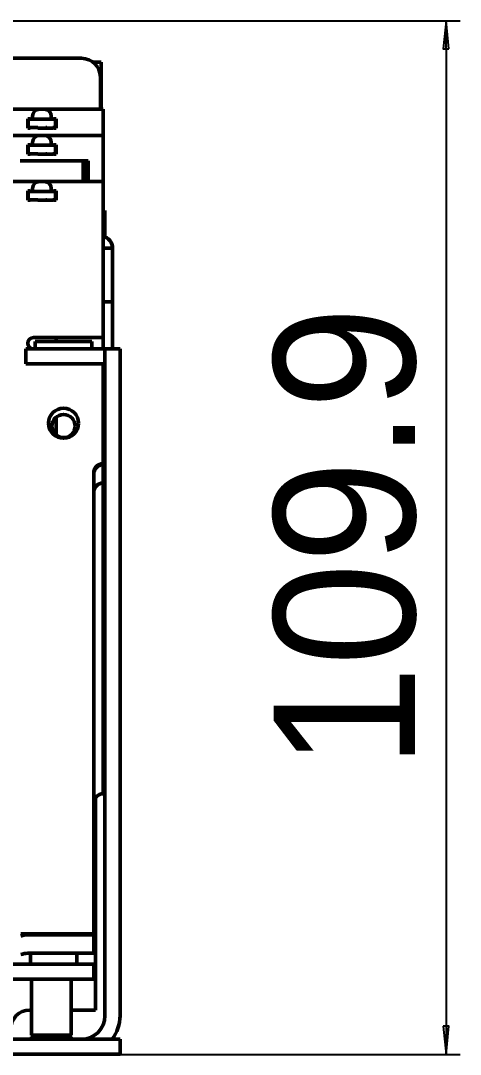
# Model space of a CAD drawing. Header units: millimetres. Extents: x 3137 to 5094, y 789 to 1822.
# Drawn here: x 3845.6 to 3892.3, y 1324.7 to 1434.6 of the extents above; entities that cross this region are included whole.
import ezdxf

# ---------------------------------------------------------------- set-up
doc = ezdxf.new("R2010")
doc.units = ezdxf.units.MM
doc.header["$LTSCALE"] = 1.8
doc.layers.add('외형선(ISO)', color=7, linetype='Continuous', lineweight=50)
doc.layers.add('치수(ISO)', color=7, linetype='Continuous', lineweight=25)
doc.styles.add('레이블 문자 (JIS)', font='')
doc.styles.get('레이블 문자 (JIS)').set_extended_font_data('Gulim')
doc.dimstyles.new('복사 대상기본값 (JIS)', dxfattribs={"dimscale": 1.5, "dimtxt": 3, "dimasz": 2, "dimexe": 1, "dimexo": 0.5, "dimgap": 0.8, "dimtad": 1, "dimdsep": 46, "dimtxsty": '레이블 문자 (JIS)', "dimblk": 'Filled-1', "dimcen": 0.09, "dimdle": 10, "dimclrd": 256, "dimclre": 256, "dimclrt": 256, "dimazin": 2, "dimtfac": 0.666667, "dimtmove": 0, "dimatfit": 3, "dimldrblk": 'OPEN', "dimfxl": 1, "dimtolj": 1, "dimtzin": 0, "dimlwd": -1, "dimlwe": -1, "dimarcsym": 0})

# ---------------------------------------------------------------- blocks, each defined once
blk = doc.blocks.new('Filled-1')
at = {"color": 0}
for p, q in [((0, 0), (-1, 0.1)), ((-1, 0.1), (-1, -0.1)), ((-1, 0), (0, 0)), ((-1, -0.1), (0, 0))]:
    blk.add_line(p, q, dxfattribs=at)
at = {"color": 0, "flags": 128}
blk.add_lwpolyline([(-1, -0.1), (0, 0), (-1, 0.1), (-1, -0.1)], dxfattribs=at)
at = {"color": 0}
blk.add_solid([(-1, -0.1), (0, 0), (-1, 0.1), (-1, -0.1)], dxfattribs=at)
blk = doc.blocks.new('*D730')
at = {"layer": 'Defpoints', "color": 0}
for p in [(3807.19, 1434.58), (3854.19, 1324.68), (3890.82, 1324.68)]:
    blk.add_point(p, dxfattribs=at)
at = {"layer": '치수(ISO)'}
for p, q in [((3807.94, 1434.58), (3892.32, 1434.58)), ((3890.82, 1431.58), (3890.82, 1327.68)), ((3854.94, 1324.68), (3892.32, 1324.68))]:
    blk.add_line(p, q, dxfattribs=at)
at = {"layer": '치수(ISO)', "linetype": 'ByBlock', "xscale": 3, "yscale": 3, "zscale": 3}
for p, rotation in [((3890.82, 1434.58), 90), ((3890.82, 1324.68), 270)]:
    blk.add_blockref('Filled-1', p, dxfattribs=dict(at, rotation=rotation))
at = {"layer": '치수(ISO)', "insert": (3880.11, 1379.63), "char_height": 15, "attachment_point": 5, "rotation": 90, "style": '레이블 문자 (JIS)'}
blk.add_mtext('\\A1;109.9', dxfattribs=at)
blk = doc.blocks.new('_Open')
at = {"color": 0, "linetype": 'ByBlock', "lineweight": -2}
for p, q in [((-1, 0.167), (0, 0)), ((-1, -0.167), (0, 0)), ((0, 0), (-1, 0))]:
    blk.add_line(p, q, dxfattribs=at)

msp = doc.modelspace()

# ---------------------------------------------------------------- linework, layer by layer
at = {"layer": '외형선(ISO)'}
for p, q in [((3852.096, 1430.581), (3839.283, 1430.581)), ((3854.188, 1430.181), (3853.296, 1430.181)), ((3854.188, 1425.161), (3854.188, 1430.181)), ((3854.096, 1428.581), (3854.096, 1425.161)), ((3847.638, 1425.161), (3843.638, 1425.161)), ((3846.888, 1424.111), (3846.888, 1424.411)), ((3847.638, 1425.161), (3848.138, 1425.161)), ((3854.388, 1425.161), (3848.138, 1425.161)), ((3848.888, 1424.411), (3848.888, 1424.111)), ((3854.388, 1422.381), (3854.388, 1425.161)), ((3846.388, 1423.161), (3846.388, 1424.161)), ((3846.388, 1424.161), (3846.638, 1424.161)), ((3846.638, 1424.111), (3846.438, 1424.111)), ((3846.438, 1424.111), (3846.438, 1423.211)), ((3846.438, 1423.211), (3846.638, 1423.211)), ((3846.638, 1424.111), (3846.638, 1424.161)), ((3846.638, 1424.111), (3849.138, 1424.111)), ((3846.638, 1423.161), (3846.638, 1423.211)), ((3847.466, 1423.211), (3846.638, 1423.211)), ((3847.466, 1423.161), (3847.466, 1423.211)), ((3848.411, 1423.211), (3848.31, 1423.211)), ((3848.31, 1423.211), (3848.31, 1423.161)), ((3848.411, 1423.161), (3848.411, 1423.211)), ((3849.138, 1423.211), (3849.038, 1423.211)), ((3849.038, 1423.211), (3849.038, 1423.161)), ((3849.138, 1424.161), (3849.138, 1424.111)), ((3849.138, 1424.161), (3849.388, 1424.161)), ((3849.338, 1424.111), (3849.138, 1424.111)), ((3849.138, 1423.211), (3849.138, 1423.161)), ((3849.138, 1423.211), (3849.338, 1423.211)), ((3849.338, 1423.211), (3849.338, 1424.111)), ((3849.388, 1424.161), (3849.388, 1423.161)), ((3847.638, 1422.381), (3843.638, 1422.381)), ((3846.638, 1423.161), (3846.388, 1423.161)), ((3847.466, 1423.161), (3848.31, 1423.161)), ((3847.638, 1422.381), (3848.138, 1422.381)), ((3854.388, 1422.381), (3848.138, 1422.381)), ((3848.411, 1423.161), (3848.31, 1423.161)), ((3849.038, 1423.161), (3848.411, 1423.161)), ((3849.388, 1423.161), (3849.138, 1423.161)), ((3854.388, 1417.481), (3854.388, 1422.381)), ((3846.388, 1420.381), (3846.388, 1421.381)), ((3846.388, 1421.381), (3846.638, 1421.381)), ((3846.638, 1421.331), (3846.438, 1421.331)), ((3846.438, 1421.331), (3846.438, 1420.431)), ((3846.638, 1421.331), (3846.638, 1421.381)), ((3846.638, 1421.331), (3849.138, 1421.331)), ((3846.888, 1421.331), (3846.888, 1421.631)), ((3848.888, 1421.631), (3848.888, 1421.331)), ((3849.138, 1421.381), (3849.138, 1421.331)), ((3849.138, 1421.381), (3849.388, 1421.381)), ((3849.338, 1421.331), (3849.138, 1421.331)), ((3849.338, 1420.431), (3849.338, 1421.331)), ((3849.388, 1421.381), (3849.388, 1420.381)), ((3846.638, 1420.381), (3846.388, 1420.381)), ((3846.438, 1420.431), (3846.638, 1420.431)), ((3846.638, 1420.381), (3846.638, 1420.431)), ((3847.466, 1420.431), (3846.638, 1420.431)), ((3847.466, 1420.381), (3847.466, 1420.431)), ((3847.466, 1420.381), (3848.31, 1420.381)), ((3848.411, 1420.431), (3848.31, 1420.431)), ((3848.31, 1420.431), (3848.31, 1420.381)), ((3848.411, 1420.381), (3848.31, 1420.381)), ((3848.411, 1420.381), (3848.411, 1420.431)), ((3849.038, 1420.381), (3848.411, 1420.381)), ((3849.138, 1420.431), (3849.038, 1420.431)), ((3849.038, 1420.431), (3849.038, 1420.381)), ((3849.138, 1420.431), (3849.138, 1420.381)), ((3849.138, 1420.431), (3849.338, 1420.431)), ((3849.388, 1420.381), (3849.138, 1420.381)), ((3845.589, 1419.681), (3845.985, 1419.681)), ((3851.891, 1419.681), (3845.985, 1419.681)), ((3851.891, 1419.681), (3852.289, 1419.681)), ((3852.289, 1419.681), (3852.289, 1417.481)), ((3852.289, 1419.681), (3852.317, 1419.681)), ((3852.317, 1419.681), (3852.317, 1417.481)), ((3852.317, 1419.681), (3852.673, 1419.681)), ((3852.673, 1419.681), (3852.789, 1419.681)), ((3852.673, 1419.681), (3852.673, 1417.481)), ((3852.789, 1419.681), (3852.789, 1417.481)), ((3847.638, 1417.481), (3844.138, 1417.481)), ((3846.888, 1416.431), (3846.888, 1416.731)), ((3847.638, 1417.481), (3848.138, 1417.481)), ((3854.388, 1417.481), (3848.138, 1417.481)), ((3848.888, 1416.731), (3848.888, 1416.431)), ((3854.388, 1400.881), (3854.388, 1417.481)), ((3846.388, 1415.481), (3846.388, 1416.481)), ((3846.388, 1416.481), (3846.638, 1416.481)), ((3846.638, 1416.431), (3846.438, 1416.431)), ((3846.438, 1416.431), (3846.438, 1415.531)), ((3846.438, 1415.531), (3846.638, 1415.531)), ((3846.638, 1416.431), (3846.638, 1416.481)), ((3846.638, 1416.431), (3849.138, 1416.431)), ((3846.638, 1415.481), (3846.638, 1415.531)), ((3847.466, 1415.531), (3846.638, 1415.531)), ((3847.466, 1415.481), (3847.466, 1415.531)), ((3848.411, 1415.531), (3848.31, 1415.531)), ((3848.31, 1415.531), (3848.31, 1415.481)), ((3848.411, 1415.481), (3848.411, 1415.531)), ((3849.138, 1415.531), (3849.038, 1415.531)), ((3849.038, 1415.531), (3849.038, 1415.481)), ((3849.138, 1416.481), (3849.138, 1416.431)), ((3849.138, 1416.481), (3849.388, 1416.481)), ((3849.338, 1416.431), (3849.138, 1416.431)), ((3849.138, 1415.531), (3849.138, 1415.481)), ((3849.138, 1415.531), (3849.338, 1415.531)), ((3849.338, 1415.531), (3849.338, 1416.431)), ((3849.388, 1416.481), (3849.388, 1415.481)), ((3846.638, 1415.481), (3846.388, 1415.481)), ((3847.466, 1415.481), (3848.31, 1415.481)), ((3848.411, 1415.481), (3848.31, 1415.481)), ((3849.038, 1415.481), (3848.411, 1415.481)), ((3849.388, 1415.481), (3849.138, 1415.481)), ((3854.588, 1414.381), (3854.388, 1414.381)), ((3854.588, 1411.584), (3854.588, 1414.381)), ((3855.396, 1410.381), (3854.388, 1410.381)), ((3855.396, 1404.681), (3855.396, 1410.381)), ((3854.388, 1404.681), (3855.396, 1404.681)), ((3855.396, 1402.681), (3855.396, 1404.681)), ((3855.396, 1402.681), (3855.396, 1401.681)), ((3855.396, 1401.681), (3855.396, 1399.681)), ((3846.988, 1400.881), (3854.388, 1400.881)), ((3847.188, 1400.481), (3849.188, 1400.481)), ((3847.188, 1400.481), (3847.188, 1399.681)), ((3849.188, 1400.481), (3851.188, 1400.481)), ((3849.388, 1400.881), (3849.388, 1400.481)), ((3851.188, 1400.481), (3853.188, 1400.481)), ((3853.188, 1399.681), (3853.188, 1400.481)), ((3854.388, 1399.681), (3854.388, 1400.881)), ((3846.188, 1399.681), (3847.365, 1399.681)), ((3846.188, 1399.681), (3846.188, 1398.081)), ((3849.188, 1399.681), (3847.365, 1399.681)), ((3849.188, 1399.681), (3851.188, 1399.681)), ((3852.92, 1399.681), (3851.188, 1399.681)), ((3852.92, 1399.681), (3854.588, 1399.681)), ((3856.188, 1399.681), (3854.588, 1399.681)), ((3854.588, 1396.681), (3854.588, 1399.681)), ((3856.188, 1399.681), (3856.188, 1396.681)), ((3848.188, 1398.081), (3846.188, 1398.081)), ((3854.588, 1398.081), (3848.188, 1398.081)), ((3854.388, 1387.481), (3854.388, 1398.081)), ((3854.588, 1396.681), (3854.588, 1328.781)), ((3856.188, 1328.781), (3856.188, 1396.681)), ((3849.388, 1392.414), (3849.388, 1390.547)), ((3854.588, 1389.931), (3854.388, 1389.931)), ((3854.388, 1388.39), (3854.588, 1388.39)), ((3854.388, 1387.381), (3854.388, 1387.481)), ((3854.388, 1385.425), (3854.388, 1387.381)), ((3853.388, 1337.481), (3853.388, 1386.481)), ((3854.388, 1352.381), (3854.388, 1385.425)), ((3854.588, 1385.021), (3854.388, 1385.021)), ((3854.588, 1383.481), (3854.388, 1383.481)), ((3853.588, 1329.381), (3853.588, 1351.981)), ((3845.638, 1337.481), (3853.388, 1337.481)), ((3853.388, 1337.381), (3853.388, 1337.481)), ((3846.388, 1337.381), (3853.388, 1337.381)), ((3853.388, 1335.425), (3853.388, 1337.381)), ((3846.388, 1335.425), (3853.388, 1335.425)), ((3846.688, 1335.425), (3846.688, 1334.281)), ((3851.588, 1334.281), (3851.588, 1335.425)), ((3765.388, 1334.281), (3853.388, 1334.281)), ((3853.388, 1332.681), (3853.388, 1334.281)), ((3853.388, 1332.681), (3770.688, 1332.681)), ((3846.788, 1332.681), (3846.788, 1326.733)), ((3850.988, 1332.681), (3850.988, 1326.733)), ((3846.588, 1329.381), (3846.788, 1329.381)), ((3850.988, 1329.381), (3853.588, 1329.381)), ((3850.988, 1326.733), (3846.788, 1326.733)), ((3846.788, 1326.523), (3850.988, 1326.523)), ((3846.788, 1326.523), (3846.788, 1326.281)), ((3846.893, 1326.733), (3846.893, 1326.523)), ((3850.883, 1326.733), (3850.883, 1326.523)), ((3850.988, 1326.523), (3850.988, 1326.281)), ((3854.188, 1326.281), (3764.588, 1326.281)), ((3854.188, 1326.281), (3856.188, 1326.281)), ((3856.188, 1324.681), (3856.188, 1326.281)), ((3764.588, 1324.681), (3854.188, 1324.681)), ((3856.188, 1324.681), (3854.188, 1324.681))]:
    msp.add_line(p, q, dxfattribs=at)
for centre, radius in [((3850.188, 1391.781), 1.6), ((3850.188, 1391.481), 1.23)]:
    msp.add_circle(centre, radius, dxfattribs=at)
for centre, radius, start, end in [((3852.096, 1428.581), 2, 0, 90), ((3847.638, 1424.411), 0.75, 90, 180), ((3848.138, 1424.411), 0.75, 0, 90), ((3847.638, 1421.631), 0.75, 90, 180), ((3848.138, 1421.631), 0.75, 0, 90), ((3847.638, 1416.731), 0.75, 90, 180), ((3848.138, 1416.731), 0.75, 0, 90), ((3854.096, 1410.381), 1.3, 0, 77.01273), ((3846.988, 1400.281), 0.6, 90, 270), ((3854.388, 1386.481), 1, 90, 180), ((3854.388, 1386.381), 1, 90, 180), ((3854.388, 1384.425), 1, 90, 180), ((3854.588, 1378.381), 1, 90, 101.53696), ((3854.388, 1351.381), 1, 90, 180), ((3846.388, 1335.381), 2, 90, 112.02431), ((3846.388, 1333.425), 2, 90, 112.02431), ((3846.588, 1327.381), 2, 90, 180), ((3852.088, 1328.781), 2.5, 270, 0), ((3852.088, 1328.781), 4.1, 322.42813, 0)]:
    msp.add_arc(centre, radius, start, end, dxfattribs=at)

# ---------------------------------------------------------------- dimensions: what is measured, and where the dimension line sits
at = {"layer": '치수(ISO)'}
dim = msp.add_linear_dim(base=(3890.823, 1324.681), p1=(3807.193, 1434.58), p2=(3854.188, 1324.681), angle=90, dimstyle='복사 대상기본값 (JIS)', override={"dimtxt": 10, "dimgap": 2, "dimtxsty": '레이블 문자 (JIS)', "dimtofl": 0, "dimatfit": 1, "dimldrblk": 'Open'}, dxfattribs=at)
dim.commit()
dim.dimension.update_dxf_attribs({"geometry": '*D730', "text_midpoint": (3890.823, 1379.63), "dimtype": 160})

doc.saveas('drawing.dxf')
